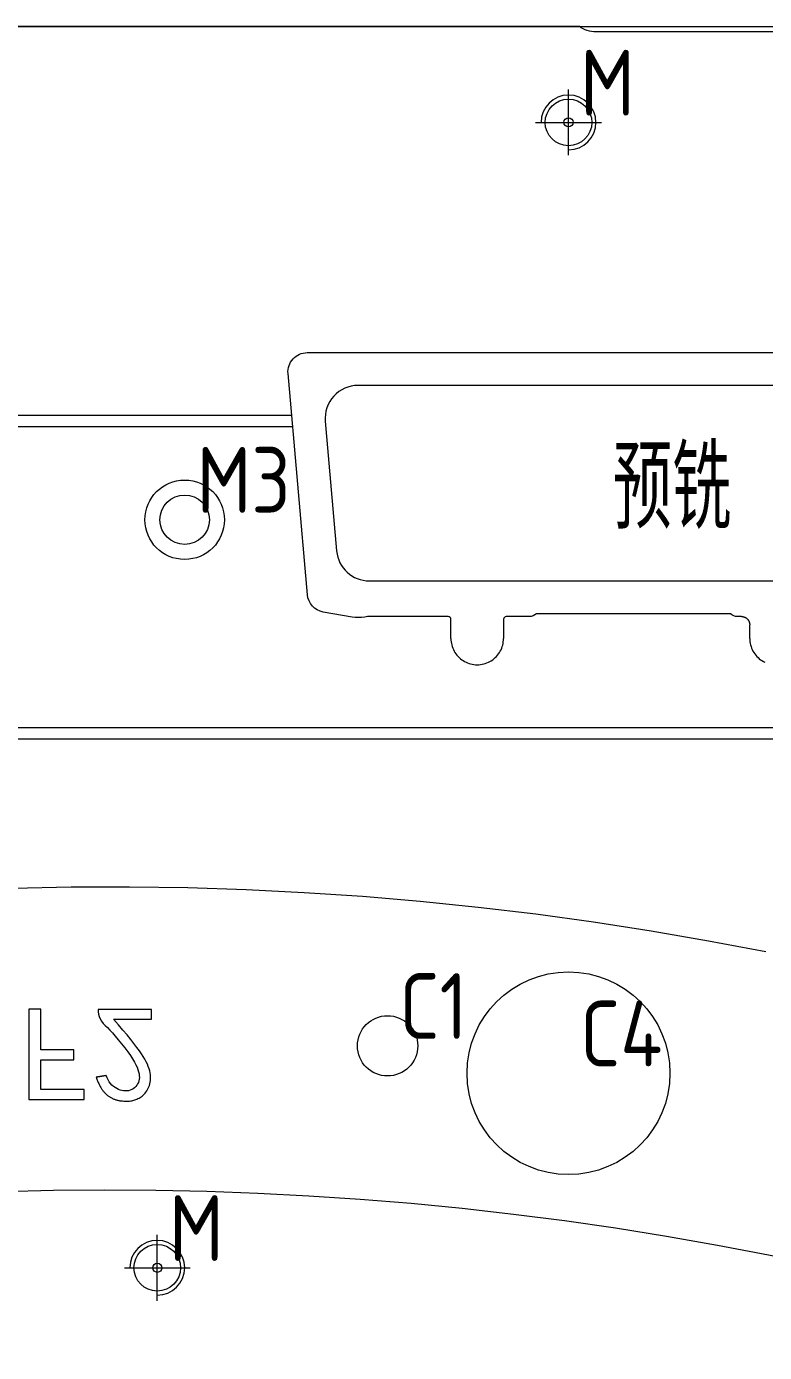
# Model space of a CAD drawing. Header units: millimetres. Extents: x 494 to 18201, y 224 to 11417.
# Drawn here: x 3212.4 to 3346.9, y 2891.5 to 3133.5 of the extents above; entities that cross this region are included whole.
import ezdxf
from ezdxf.lldxf.tags import DXFTag

# ---------------------------------------------------------------- set-up
doc = ezdxf.new("R2010")
doc.units = ezdxf.units.MM
for name, color, linetype in [('DIM', 7, 'Continuous'), ('PS', 7, 'Continuous'), ('PS_W', 1, 'Continuous')]:
    doc.layers.add(name, color=color, linetype=linetype)
doc.layers.add('dim_temp', color=161, linetype='Continuous', lineweight=9)
doc.styles.add('gbenor', font='gbenor.shx', dxfattribs={"bigfont": 'gbcbig.shx'})
doc.styles.get("Standard").update_dxf_attribs({"font": 'arial.ttf'})
tags = doc.linetypes.add('CENTER', pattern='A,22,[0,arial.ttf,S=0,R=0,X=0,Y=0],-8.5,8.5,-8.5', length=47.4).pattern_tags.tags
tags[16:17] = [DXFTag(74, 4), DXFTag(75, 0), DXFTag(340, '0'), DXFTag(46, 0.0), DXFTag(50, 0.0), DXFTag(44, 0.0), DXFTag(45, 0.0)]
tags[14:15] = [DXFTag(74, 4), DXFTag(75, 0), DXFTag(340, '0'), DXFTag(46, 0.0), DXFTag(50, 0.0), DXFTag(44, 0.0), DXFTag(45, 0.0)]
tags[12:13] = [DXFTag(74, 4), DXFTag(75, 0), DXFTag(340, '0'), DXFTag(46, 0.0), DXFTag(50, 0.0), DXFTag(44, 0.0), DXFTag(45, 0.0)]
tags = doc.linetypes.add('DASHED', pattern='A,12.86,[0,arial.ttf,S=0,R=0,X=0,Y=0],-12.86', length=25.72).pattern_tags.tags
tags[12:13] = [DXFTag(74, 4), DXFTag(75, 0), DXFTag(340, '0'), DXFTag(46, 0.0), DXFTag(50, 0.0), DXFTag(44, 0.0), DXFTag(45, 0.0)]
doc.dimstyles.new('通用', dxfattribs={"dimtxt": 5, "dimasz": 0.5, "dimexe": 1.5, "dimexo": 0, "dimgap": 1, "dimtad": 1, "dimtxsty": 'Standard', "dimblk": 'OPEN30', "dimcen": 1.5, "dimclrd": 252, "dimclre": 252, "dimclrt": 4, "dimadec": 1, "dimazin": 3, "dimtfac": 1, "dimtmove": 0, "dimatfit": 3, "dimldrblk": 'OPEN30', "dimarcsym": 0})

# ---------------------------------------------------------------- blocks, each defined once
blk = doc.blocks.new('*D27')
at = {"layer": 'Defpoints', "color": 0, "transparency": 16777216}
for p in [(3621.2, 3133.49), (2941.2, 2718.49), (2944.75, 2660.65)]:
    blk.add_point(p, dxfattribs=at)
at = {"layer": 'dim_temp', "color": 252, "lineweight": -2, "transparency": 16777216}
for p, q in [((2941.2, 2718.49), (2941.2, 2662.65)), ((2941.2, 2662.65), (2944.75, 2661.65)), ((2944.75, 2661.65), (2944.75, 2646.22))]:
    blk.add_line(p, q, dxfattribs=at)
at = {"layer": 'dim_temp', "color": 4, "lineweight": 18, "transparency": 16777216, "insert": (2941.2, 2652.94), "char_height": 5, "attachment_point": 5, "rotation": 90}
blk.add_mtext('-680', dxfattribs=at)
blk = doc.blocks.new('_Open30')
at = {"color": 0, "linetype": 'ByBlock', "lineweight": -2}
for p, q in [((-1, 0.27), (0, 0)), ((0, 0), (-1, -0.27)), ((0, 0), (-1, 0))]:
    blk.add_line(p, q, dxfattribs=at)
blk = doc.blocks.new('*D28')
at = {"layer": 'Defpoints', "color": 0, "transparency": 16777216}
for p in [(3621.2, 3133.49), (2923.28, 2718.49), (2941.2, 2718.49)]:
    blk.add_point(p, dxfattribs=at)
at = {"layer": 'dim_temp', "color": 252, "lineweight": -2, "transparency": 16777216}
blk.add_line((2941.2, 2718.49), (2908.8, 2718.49), dxfattribs=at)
at = {"layer": 'dim_temp', "color": 4, "lineweight": 18, "transparency": 16777216, "insert": (2915.54, 2722.05), "char_height": 5, "attachment_point": 5}
blk.add_mtext('-415', dxfattribs=at)

msp = doc.modelspace()

# ---------------------------------------------------------------- linework, layer by layer
at = {"layer": 'DIM', "color": 252, "linetype": 'DASHED', "lineweight": 18}
msp.add_lwpolyline([(3621.19514, 3133.49463), (3621.19514, 2718.49463), (2941.19513, 2718.49463), (2941.19513, 3133.49463)], close=True, dxfattribs=at)
at = {"layer": 'PS', "color": 11, "linetype": 'Continuous', "lineweight": 13}
msp.add_line((3313.19513, 3133.49463), (3134.19513, 3133.49463), dxfattribs=at)
at = {"layer": 'PS', "color": 11, "linetype": 'Continuous', "lineweight": 18}
for p, q in [((3461.77128, 3067.99463), (3272.81215, 3067.99463)), ((3266.83498, 3061.4717), (3268.90519, 3037.80904)), ((3274.88236, 3032.33198), (3459.70107, 3032.33198))]:
    msp.add_line(p, q, dxfattribs=at)
at = {"layer": 'PS', "color": 2, "linetype": 'DASHED', "lineweight": 13, "ltscale": 0.87594}
for p, q in [((3260.72256, 3062.49463), (3149.64487, 3062.49463)), ((2956.69513, 3003.49463), (3476.19514, 3003.49463))]:
    msp.add_line(p, q, dxfattribs=at)
at = {"layer": 'PS', "color": 155, "linetype": 'DASHED', "lineweight": 13, "ltscale": 0.87594}
for p, q in [((3149.46989, 3060.49463), (3260.89754, 3060.49463)), ((3478.19514, 3005.49463), (2956.69513, 3005.49463))]:
    msp.add_line(p, q, dxfattribs=at)
at = {"layer": 'PS', "color": 46, "linetype": 'DASHED', "lineweight": 13, "ltscale": 0.87594}
for points in [[(3209.83605, 2976.27278), (3220.50779, 2976.49075), (3231.16171, 2976.52089), (3241.79789, 2976.36403), (3252.41645, 2976.02143), (3263.0175, 2975.4942), (3273.60111, 2974.78323), (3284.16735, 2973.88914), (3294.71626, 2972.81237), (3305.24787, 2971.55312), (3315.76215, 2970.11139), (3326.25911, 2968.48693), (3336.73868, 2966.67929), (3347.20082, 2964.68778)], [(3207.96227, 2920.91803), (3217.27839, 2921.14479), (3226.59479, 2921.22998), (3235.91147, 2921.17372), (3245.22845, 2920.97589), (3254.54571, 2920.63633), (3263.86325, 2920.15487), (3273.18109, 2919.5311), (3282.49922, 2918.76456), (3291.81764, 2917.85474), (3301.13634, 2916.80096), (3310.45535, 2915.60248), (3319.77464, 2914.2584), (3329.09424, 2912.76776), (3338.39513, 2911.13293), (3347.6566, 2909.35776), (3356.87879, 2907.44278), (3366.06182, 2905.38844), (3375.2058, 2903.1951), (3384.3108, 2900.86301), (3393.37684, 2898.39227), (3402.40394, 2895.78297), (3411.39211, 2893.03508), (3420.34129, 2890.1484)]]:
    msp.add_lwpolyline(points, dxfattribs=at)
at = {"layer": 'PS', "color": 7, "linetype": 'DASHED', "lineweight": 13, "ltscale": 0.87594}
for points in [[(3214.97737, 2954.2039), (3214.93303, 2954.2039), (3214.8887, 2954.2039), (3214.84436, 2954.2039), (3214.80003, 2954.2039), (3214.75569, 2954.2039), (3214.71136, 2954.2039), (3214.66702, 2954.2039), (3214.62269, 2954.2039), (3214.57835, 2954.2039), (3214.53402, 2954.2039), (3214.48968, 2954.2039), (3214.44535, 2954.2039), (3214.40101, 2954.2039), (3214.35668, 2954.2039), (3214.31234, 2954.2039), (3214.26801, 2954.2039), (3214.22367, 2954.2039), (3214.17934, 2954.2039), (3214.135, 2954.2039), (3214.09067, 2954.2039), (3214.04633, 2954.2039), (3214.002, 2954.2039), (3213.95766, 2954.2039), (3213.91332, 2954.2039), (3213.86899, 2954.2039), (3213.82465, 2954.2039), (3213.78032, 2954.2039), (3213.73598, 2954.2039), (3213.69165, 2954.2039), (3213.64731, 2954.2039), (3213.60298, 2954.2039), (3213.55864, 2954.2039), (3213.51431, 2954.2039), (3213.46997, 2954.2039), (3213.42564, 2954.2039), (3213.3813, 2954.2039), (3213.33697, 2954.2039), (3213.29263, 2954.2039), (3213.2483, 2954.2039), (3213.20396, 2954.2039), (3213.15963, 2954.2039), (3213.11529, 2954.2039), (3213.07096, 2954.2039), (3213.02662, 2954.2039), (3212.98229, 2954.2039), (3212.93795, 2954.2039), (3212.89362, 2954.2039), (3212.84928, 2954.2039), (3212.80495, 2954.2039), (3212.76061, 2954.2039)], [(3212.76061, 2954.2039), (3212.76061, 2953.87428), (3212.76061, 2953.54465), (3212.76061, 2953.21503), (3212.76061, 2952.88541), (3212.76061, 2952.55579), (3212.76061, 2952.22617), (3212.76061, 2951.89655), (3212.76061, 2951.56692), (3212.76061, 2951.2373), (3212.76061, 2950.90768), (3212.76061, 2950.57806), (3212.76061, 2950.24844), (3212.76061, 2949.91882), (3212.76061, 2949.58919), (3212.76061, 2949.25957), (3212.76061, 2948.92995), (3212.76061, 2948.60033), (3212.76061, 2948.27071), (3212.76061, 2947.94109), (3212.76061, 2947.61146), (3212.76061, 2947.28184), (3212.76061, 2946.95222), (3212.76061, 2946.6226), (3212.76061, 2946.29298), (3212.76061, 2945.96335), (3212.76061, 2945.63373), (3212.76061, 2945.30411), (3212.76061, 2944.97449), (3212.76061, 2944.64487), (3212.76061, 2944.31525), (3212.76061, 2943.98562), (3212.76061, 2943.656), (3212.76061, 2943.32638), (3212.76061, 2942.99676), (3212.76061, 2942.66714), (3212.76061, 2942.33752), (3212.76061, 2942.00789), (3212.76061, 2941.67827), (3212.76061, 2941.34865), (3212.76061, 2941.01903), (3212.76061, 2940.68941), (3212.76061, 2940.35979), (3212.76061, 2940.03016), (3212.76061, 2939.70054), (3212.76061, 2939.37092), (3212.76061, 2939.0413), (3212.76061, 2938.71168), (3212.76061, 2938.38205), (3212.76061, 2938.05243), (3212.76061, 2937.72281)], [(3214.97737, 2946.78259), (3214.97737, 2946.93102), (3214.97737, 2947.07944), (3214.97737, 2947.22787), (3214.97737, 2947.37629), (3214.97737, 2947.52472), (3214.97737, 2947.67315), (3214.97737, 2947.82157), (3214.97737, 2947.97), (3214.97737, 2948.11843), (3214.97737, 2948.26685), (3214.97737, 2948.41528), (3214.97737, 2948.5637), (3214.97737, 2948.71213), (3214.97737, 2948.86056), (3214.97737, 2949.00898), (3214.97737, 2949.15741), (3214.97737, 2949.30583), (3214.97737, 2949.45426), (3214.97737, 2949.60269), (3214.97737, 2949.75111), (3214.97737, 2949.89954), (3214.97737, 2950.04797), (3214.97737, 2950.19639), (3214.97737, 2950.34482), (3214.97737, 2950.49324), (3214.97737, 2950.64167), (3214.97737, 2950.7901), (3214.97737, 2950.93852), (3214.97737, 2951.08695), (3214.97737, 2951.23538), (3214.97737, 2951.3838), (3214.97737, 2951.53223), (3214.97737, 2951.68065), (3214.97737, 2951.82908), (3214.97737, 2951.97751), (3214.97737, 2952.12593), (3214.97737, 2952.27436), (3214.97737, 2952.42278), (3214.97737, 2952.57121), (3214.97737, 2952.71964), (3214.97737, 2952.86806), (3214.97737, 2953.01649), (3214.97737, 2953.16492), (3214.97737, 2953.31334), (3214.97737, 2953.46177), (3214.97737, 2953.61019), (3214.97737, 2953.75862), (3214.97737, 2953.90705), (3214.97737, 2954.05547), (3214.97737, 2954.2039)], [(3225.43407, 2954.10752), (3225.43407, 2954.09981), (3225.43407, 2954.0921), (3225.43407, 2954.08439), (3225.43407, 2954.07668), (3225.43407, 2954.06897), (3225.43407, 2954.06125), (3225.43407, 2954.05354), (3225.43407, 2954.04583), (3225.43407, 2954.03812), (3225.43407, 2954.03041), (3225.43407, 2954.0227), (3225.43407, 2954.01499), (3225.43407, 2954.00728), (3225.43407, 2953.99957), (3225.43407, 2953.99186), (3225.43407, 2953.98415), (3225.43407, 2953.97644), (3225.43407, 2953.96873), (3225.43407, 2953.96102), (3225.43407, 2953.95331), (3225.43407, 2953.9456), (3225.43407, 2953.93789), (3225.43407, 2953.93018), (3225.43407, 2953.92247), (3225.43407, 2953.91476), (3225.43407, 2953.90705), (3225.43407, 2953.89934), (3225.43407, 2953.89163), (3225.43407, 2953.88391), (3225.43407, 2953.8762), (3225.43407, 2953.86849), (3225.43407, 2953.86078), (3225.43407, 2953.85307), (3225.43407, 2953.84536), (3225.43407, 2953.83765), (3225.43407, 2953.82994), (3225.43407, 2953.82223), (3225.43407, 2953.81452), (3225.43407, 2953.80681), (3225.43407, 2953.7991), (3225.43407, 2953.79139), (3225.43407, 2953.78368), (3225.43407, 2953.77597), (3225.43407, 2953.76826), (3225.43407, 2953.76055), (3225.43407, 2953.75284), (3225.43407, 2953.74513), (3225.43407, 2953.73742), (3225.43407, 2953.72971), (3225.43407, 2953.722)], [(3235.16851, 2954.10752), (3234.97382, 2954.10752), (3234.77913, 2954.10752), (3234.58445, 2954.10752), (3234.38976, 2954.10752), (3234.19507, 2954.10752), (3234.00038, 2954.10752), (3233.80569, 2954.10752), (3233.611, 2954.10752), (3233.41631, 2954.10752), (3233.22162, 2954.10752), (3233.02693, 2954.10752), (3232.83225, 2954.10752), (3232.63756, 2954.10752), (3232.44287, 2954.10752), (3232.24818, 2954.10752), (3232.05349, 2954.10752), (3231.8588, 2954.10752), (3231.66411, 2954.10752), (3231.46942, 2954.10752), (3231.27474, 2954.10752), (3231.08005, 2954.10752), (3230.88536, 2954.10752), (3230.69067, 2954.10752), (3230.49598, 2954.10752), (3230.30129, 2954.10752), (3230.1066, 2954.10752), (3229.91191, 2954.10752), (3229.71722, 2954.10752), (3229.52254, 2954.10752), (3229.32785, 2954.10752), (3229.13316, 2954.10752), (3228.93847, 2954.10752), (3228.74378, 2954.10752), (3228.54909, 2954.10752), (3228.3544, 2954.10752), (3228.15971, 2954.10752), (3227.96502, 2954.10752), (3227.77034, 2954.10752), (3227.57565, 2954.10752), (3227.38096, 2954.10752), (3227.18627, 2954.10752), (3226.99158, 2954.10752), (3226.79689, 2954.10752), (3226.6022, 2954.10752), (3226.40751, 2954.10752), (3226.21282, 2954.10752), (3226.01814, 2954.10752), (3225.82345, 2954.10752), (3225.62876, 2954.10752), (3225.43407, 2954.10752)], [(3225.43407, 2953.722), (3225.49452, 2953.26677), (3225.61419, 2952.82635), (3225.79307, 2952.40073), (3226.03117, 2951.98992), (3226.32848, 2951.59391), (3226.68501, 2951.21271), (3227.09382, 2950.82341), (3227.53794, 2950.37003), (3228.0166, 2949.85004), (3228.52981, 2949.26343), (3229.07756, 2948.6102), (3229.65985, 2947.89036), (3230.26374, 2947.11931), (3230.81149, 2946.3896), (3231.29015, 2945.71663), (3231.69973, 2945.10041), (3232.04022, 2944.54094), (3232.31163, 2944.03822), (3232.51496, 2943.59109), (3232.67225, 2943.17411), (3232.79254, 2942.77686), (3232.87581, 2942.39936), (3232.92207, 2942.04159), (3232.93133, 2941.70357), (3232.90357, 2941.38528), (3232.84127, 2941.0855), (3232.74689, 2940.80298), (3232.62044, 2940.53774), (3232.46191, 2940.28978), (3232.27131, 2940.05908), (3232.04863, 2939.84565), (3231.79943, 2939.65505), (3231.53728, 2939.50084), (3231.26278, 2939.38364), (3230.97595, 2939.30345), (3230.67679, 2939.26027), (3230.36529, 2939.25411), (3230.04361, 2939.28402), (3229.7247, 2939.34447), (3229.41073, 2939.43453), (3229.1017, 2939.5542), (3228.7976, 2939.70347), (3228.49843, 2939.88236), (3228.20474, 2940.091), (3227.9284, 2940.3328), (3227.67426, 2940.60914), (3227.44233, 2940.92003), (3227.23261, 2941.26546), (3227.04509, 2941.64543), (3226.87978, 2942.05994)], [(3229.86758, 2937.43367), (3230.09612, 2937.41401), (3230.3191, 2937.40129), (3230.53654, 2937.3955), (3230.74842, 2937.39666), (3230.95475, 2937.40476), (3231.15553, 2937.41979), (3231.35076, 2937.44177), (3231.54044, 2937.47068), (3231.72611, 2937.50746), (3231.91278, 2937.55511), (3232.10083, 2937.61386), (3232.29028, 2937.68372), (3232.48111, 2937.76468), (3232.67334, 2937.85674), (3232.86695, 2937.95991), (3233.06194, 2938.07418), (3233.25779, 2938.19978), (3233.44747, 2938.33973), (3233.62882, 2938.49494), (3233.80184, 2938.66542), (3233.96653, 2938.85116), (3234.1229, 2939.05217), (3234.27094, 2939.26845), (3234.41066, 2939.5), (3234.54204, 2939.74681), (3234.65955, 2940.0075), (3234.75762, 2940.28068), (3234.83627, 2940.56636), (3234.89549, 2940.86452), (3234.93527, 2941.17517), (3234.95563, 2941.49832), (3234.95655, 2941.83396), (3234.93805, 2942.18208), (3234.89672, 2942.54363), (3234.82154, 2942.92159), (3234.71167, 2943.31621), (3234.56709, 2943.72749), (3234.38782, 2944.15542), (3234.17386, 2944.6), (3233.9252, 2945.06124), (3233.64184, 2945.53914), (3233.3217, 2946.03654), (3232.93772, 2946.59053), (3232.48157, 2947.21253), (3231.95325, 2947.90254), (3231.35276, 2948.66055), (3230.6801, 2949.48657), (3229.93527, 2950.3806), (3229.11827, 2951.34263), (3228.22911, 2952.37267)], [(3228.22911, 2952.37267), (3228.3679, 2952.37267), (3228.50668, 2952.37267), (3228.64547, 2952.37267), (3228.78426, 2952.37267), (3228.92305, 2952.37267), (3229.06184, 2952.37267), (3229.20062, 2952.37267), (3229.33941, 2952.37267), (3229.4782, 2952.37267), (3229.61699, 2952.37267), (3229.75578, 2952.37267), (3229.89456, 2952.37267), (3230.03335, 2952.37267), (3230.17214, 2952.37267), (3230.31093, 2952.37267), (3230.44972, 2952.37267), (3230.58851, 2952.37267), (3230.72729, 2952.37267), (3230.86608, 2952.37267), (3231.00487, 2952.37267), (3231.14366, 2952.37267), (3231.28245, 2952.37267), (3231.42123, 2952.37267), (3231.56002, 2952.37267), (3231.69881, 2952.37267), (3231.8376, 2952.37267), (3231.97639, 2952.37267), (3232.11517, 2952.37267), (3232.25396, 2952.37267), (3232.39275, 2952.37267), (3232.53154, 2952.37267), (3232.67033, 2952.37267), (3232.80911, 2952.37267), (3232.9479, 2952.37267), (3233.08669, 2952.37267), (3233.22548, 2952.37267), (3233.36427, 2952.37267), (3233.50306, 2952.37267), (3233.64184, 2952.37267), (3233.78063, 2952.37267), (3233.91942, 2952.37267), (3234.05821, 2952.37267), (3234.197, 2952.37267), (3234.33578, 2952.37267), (3234.47457, 2952.37267), (3234.61336, 2952.37267), (3234.75215, 2952.37267), (3234.89094, 2952.37267), (3235.02972, 2952.37267), (3235.16851, 2952.37267)], [(3235.16851, 2952.37267), (3235.16851, 2952.40736), (3235.16851, 2952.44206), (3235.16851, 2952.47676), (3235.16851, 2952.51145), (3235.16851, 2952.54615), (3235.16851, 2952.58085), (3235.16851, 2952.61555), (3235.16851, 2952.65024), (3235.16851, 2952.68494), (3235.16851, 2952.71964), (3235.16851, 2952.75433), (3235.16851, 2952.78903), (3235.16851, 2952.82373), (3235.16851, 2952.85842), (3235.16851, 2952.89312), (3235.16851, 2952.92782), (3235.16851, 2952.96252), (3235.16851, 2952.99721), (3235.16851, 2953.03191), (3235.16851, 2953.06661), (3235.16851, 2953.1013), (3235.16851, 2953.136), (3235.16851, 2953.1707), (3235.16851, 2953.20539), (3235.16851, 2953.24009), (3235.16851, 2953.27479), (3235.16851, 2953.30949), (3235.16851, 2953.34418), (3235.16851, 2953.37888), (3235.16851, 2953.41358), (3235.16851, 2953.44827), (3235.16851, 2953.48297), (3235.16851, 2953.51767), (3235.16851, 2953.55237), (3235.16851, 2953.58706), (3235.16851, 2953.62176), (3235.16851, 2953.65646), (3235.16851, 2953.69115), (3235.16851, 2953.72585), (3235.16851, 2953.76055), (3235.16851, 2953.79524), (3235.16851, 2953.82994), (3235.16851, 2953.86464), (3235.16851, 2953.89934), (3235.16851, 2953.93403), (3235.16851, 2953.96873), (3235.16851, 2954.00343), (3235.16851, 2954.03812), (3235.16851, 2954.07282), (3235.16851, 2954.10752)], [(3220.95297, 2946.78259), (3220.83345, 2946.78259), (3220.71394, 2946.78259), (3220.59443, 2946.78259), (3220.47492, 2946.78259), (3220.35541, 2946.78259), (3220.23589, 2946.78259), (3220.11638, 2946.78259), (3219.99687, 2946.78259), (3219.87736, 2946.78259), (3219.75785, 2946.78259), (3219.63833, 2946.78259), (3219.51882, 2946.78259), (3219.39931, 2946.78259), (3219.2798, 2946.78259), (3219.16029, 2946.78259), (3219.04077, 2946.78259), (3218.92126, 2946.78259), (3218.80175, 2946.78259), (3218.68224, 2946.78259), (3218.56273, 2946.78259), (3218.44321, 2946.78259), (3218.3237, 2946.78259), (3218.20419, 2946.78259), (3218.08468, 2946.78259), (3217.96517, 2946.78259), (3217.84565, 2946.78259), (3217.72614, 2946.78259), (3217.60663, 2946.78259), (3217.48712, 2946.78259), (3217.36761, 2946.78259), (3217.24809, 2946.78259), (3217.12858, 2946.78259), (3217.00907, 2946.78259), (3216.88956, 2946.78259), (3216.77005, 2946.78259), (3216.65053, 2946.78259), (3216.53102, 2946.78259), (3216.41151, 2946.78259), (3216.292, 2946.78259), (3216.17249, 2946.78259), (3216.05297, 2946.78259), (3215.93346, 2946.78259), (3215.81395, 2946.78259), (3215.69444, 2946.78259), (3215.57493, 2946.78259), (3215.45541, 2946.78259), (3215.3359, 2946.78259), (3215.21639, 2946.78259), (3215.09688, 2946.78259), (3214.97737, 2946.78259)], [(3214.97737, 2939.55404), (3214.97737, 2939.66199), (3214.97737, 2939.76994), (3214.97737, 2939.87788), (3214.97737, 2939.98583), (3214.97737, 2940.09377), (3214.97737, 2940.20172), (3214.97737, 2940.30967), (3214.97737, 2940.41761), (3214.97737, 2940.52556), (3214.97737, 2940.63351), (3214.97737, 2940.74145), (3214.97737, 2940.8494), (3214.97737, 2940.95735), (3214.97737, 2941.06529), (3214.97737, 2941.17324), (3214.97737, 2941.28118), (3214.97737, 2941.38913), (3214.97737, 2941.49708), (3214.97737, 2941.60502), (3214.97737, 2941.71297), (3214.97737, 2941.82092), (3214.97737, 2941.92886), (3214.97737, 2942.03681), (3214.97737, 2942.14475), (3214.97737, 2942.2527), (3214.97737, 2942.36065), (3214.97737, 2942.46859), (3214.97737, 2942.57654), (3214.97737, 2942.68449), (3214.97737, 2942.79243), (3214.97737, 2942.90038), (3214.97737, 2943.00832), (3214.97737, 2943.11627), (3214.97737, 2943.22422), (3214.97737, 2943.33216), (3214.97737, 2943.44011), (3214.97737, 2943.54806), (3214.97737, 2943.656), (3214.97737, 2943.76395), (3214.97737, 2943.8719), (3214.97737, 2943.97984), (3214.97737, 2944.08779), (3214.97737, 2944.19573), (3214.97737, 2944.30368), (3214.97737, 2944.41163), (3214.97737, 2944.51957), (3214.97737, 2944.62752), (3214.97737, 2944.73547), (3214.97737, 2944.84341), (3214.97737, 2944.95136)], [(3214.97737, 2944.95136), (3215.09688, 2944.95136), (3215.21639, 2944.95136), (3215.3359, 2944.95136), (3215.45541, 2944.95136), (3215.57493, 2944.95136), (3215.69444, 2944.95136), (3215.81395, 2944.95136), (3215.93346, 2944.95136), (3216.05297, 2944.95136), (3216.17249, 2944.95136), (3216.292, 2944.95136), (3216.41151, 2944.95136), (3216.53102, 2944.95136), (3216.65053, 2944.95136), (3216.77005, 2944.95136), (3216.88956, 2944.95136), (3217.00907, 2944.95136), (3217.12858, 2944.95136), (3217.24809, 2944.95136), (3217.36761, 2944.95136), (3217.48712, 2944.95136), (3217.60663, 2944.95136), (3217.72614, 2944.95136), (3217.84565, 2944.95136), (3217.96517, 2944.95136), (3218.08468, 2944.95136), (3218.20419, 2944.95136), (3218.3237, 2944.95136), (3218.44321, 2944.95136), (3218.56273, 2944.95136), (3218.68224, 2944.95136), (3218.80175, 2944.95136), (3218.92126, 2944.95136), (3219.04077, 2944.95136), (3219.16029, 2944.95136), (3219.2798, 2944.95136), (3219.39931, 2944.95136), (3219.51882, 2944.95136), (3219.63833, 2944.95136), (3219.75785, 2944.95136), (3219.87736, 2944.95136), (3219.99687, 2944.95136), (3220.11638, 2944.95136), (3220.23589, 2944.95136), (3220.35541, 2944.95136), (3220.47492, 2944.95136), (3220.59443, 2944.95136), (3220.71394, 2944.95136), (3220.83345, 2944.95136), (3220.95297, 2944.95136)], [(3220.95297, 2944.95136), (3220.95297, 2944.98798), (3220.95297, 2945.02461), (3220.95297, 2945.06123), (3220.95297, 2945.09786), (3220.95297, 2945.13448), (3220.95297, 2945.17111), (3220.95297, 2945.20773), (3220.95297, 2945.24436), (3220.95297, 2945.28098), (3220.95297, 2945.3176), (3220.95297, 2945.35423), (3220.95297, 2945.39085), (3220.95297, 2945.42748), (3220.95297, 2945.4641), (3220.95297, 2945.50073), (3220.95297, 2945.53735), (3220.95297, 2945.57398), (3220.95297, 2945.6106), (3220.95297, 2945.64723), (3220.95297, 2945.68385), (3220.95297, 2945.72048), (3220.95297, 2945.7571), (3220.95297, 2945.79372), (3220.95297, 2945.83035), (3220.95297, 2945.86697), (3220.95297, 2945.9036), (3220.95297, 2945.94022), (3220.95297, 2945.97685), (3220.95297, 2946.01347), (3220.95297, 2946.0501), (3220.95297, 2946.08672), (3220.95297, 2946.12335), (3220.95297, 2946.15997), (3220.95297, 2946.1966), (3220.95297, 2946.23322), (3220.95297, 2946.26985), (3220.95297, 2946.30647), (3220.95297, 2946.34309), (3220.95297, 2946.37972), (3220.95297, 2946.41634), (3220.95297, 2946.45297), (3220.95297, 2946.48959), (3220.95297, 2946.52622), (3220.95297, 2946.56284), (3220.95297, 2946.59947), (3220.95297, 2946.63609), (3220.95297, 2946.67272), (3220.95297, 2946.70934), (3220.95297, 2946.74597), (3220.95297, 2946.78259)], [(3226.87978, 2942.05994), (3226.84315, 2942.05416), (3226.80653, 2942.04837), (3226.7699, 2942.04259), (3226.73328, 2942.03681), (3226.69666, 2942.03103), (3226.66003, 2942.02524), (3226.62341, 2942.01946), (3226.58678, 2942.01368), (3226.55016, 2942.00789), (3226.51353, 2942.00211), (3226.47691, 2941.99633), (3226.44028, 2941.99055), (3226.40366, 2941.98476), (3226.36703, 2941.97898), (3226.33041, 2941.9732), (3226.29378, 2941.96741), (3226.25716, 2941.96163), (3226.22054, 2941.95585), (3226.18391, 2941.95007), (3226.14729, 2941.94428), (3226.11066, 2941.9385), (3226.07404, 2941.93272), (3226.03741, 2941.92693), (3226.00079, 2941.92115), (3225.96416, 2941.91537), (3225.92754, 2941.90959), (3225.89091, 2941.9038), (3225.85429, 2941.89802), (3225.81766, 2941.89224), (3225.78104, 2941.88645), (3225.74442, 2941.88067), (3225.70779, 2941.87489), (3225.67117, 2941.86911), (3225.63454, 2941.86332), (3225.59792, 2941.85754), (3225.56129, 2941.85176), (3225.52467, 2941.84597), (3225.48804, 2941.84019), (3225.45142, 2941.83441), (3225.41479, 2941.82863), (3225.37817, 2941.82284), (3225.34154, 2941.81706), (3225.30492, 2941.81128), (3225.26829, 2941.80549), (3225.23167, 2941.79971), (3225.19505, 2941.79393), (3225.15842, 2941.78815), (3225.1218, 2941.78236), (3225.08517, 2941.77658), (3225.04855, 2941.7708)], [(3225.04855, 2941.7708), (3225.11092, 2941.59539), (3225.17469, 2941.42383), (3225.23984, 2941.25613), (3225.30638, 2941.09228), (3225.37431, 2940.93229), (3225.44363, 2940.77615), (3225.51433, 2940.62387), (3225.58643, 2940.47544), (3225.65991, 2940.33087), (3225.73478, 2940.19016), (3225.81103, 2940.0533), (3225.88868, 2939.92029), (3225.96771, 2939.79114), (3226.04813, 2939.66585), (3226.12994, 2939.54441), (3226.21313, 2939.42682), (3226.29772, 2939.31309), (3226.38369, 2939.20322), (3226.47105, 2939.0972), (3226.55979, 2938.99504), (3226.64993, 2938.89673), (3226.74145, 2938.80227), (3226.83436, 2938.71168), (3226.92866, 2938.62493), (3227.02435, 2938.54205), (3227.12142, 2938.46255), (3227.21989, 2938.38599), (3227.31974, 2938.31235), (3227.42098, 2938.24165), (3227.5236, 2938.17387), (3227.62762, 2938.10903), (3227.73302, 2938.04711), (3227.83981, 2937.98813), (3227.94798, 2937.93207), (3228.05755, 2937.87895), (3228.1685, 2937.82875), (3228.28084, 2937.78149), (3228.39457, 2937.73715), (3228.50969, 2937.69575), (3228.6262, 2937.65727), (3228.74409, 2937.62173), (3228.86337, 2937.58911), (3228.98404, 2937.55943), (3229.10609, 2937.53267), (3229.22954, 2937.50885), (3229.35437, 2937.48795), (3229.48059, 2937.46999), (3229.6082, 2937.45495), (3229.73719, 2937.44285), (3229.86758, 2937.43367)], [(3212.76061, 2937.72281), (3212.96301, 2937.72281), (3213.16541, 2937.72281), (3213.36781, 2937.72281), (3213.57021, 2937.72281), (3213.77261, 2937.72281), (3213.97501, 2937.72281), (3214.17741, 2937.72281), (3214.37981, 2937.72281), (3214.58221, 2937.72281), (3214.78461, 2937.72281), (3214.98701, 2937.72281), (3215.1894, 2937.72281), (3215.3918, 2937.72281), (3215.5942, 2937.72281), (3215.7966, 2937.72281), (3215.999, 2937.72281), (3216.2014, 2937.72281), (3216.4038, 2937.72281), (3216.6062, 2937.72281), (3216.8086, 2937.72281), (3217.011, 2937.72281), (3217.2134, 2937.72281), (3217.4158, 2937.72281), (3217.6182, 2937.72281), (3217.8206, 2937.72281), (3218.02299, 2937.72281), (3218.22539, 2937.72281), (3218.42779, 2937.72281), (3218.63019, 2937.72281), (3218.83259, 2937.72281), (3219.03499, 2937.72281), (3219.23739, 2937.72281), (3219.43979, 2937.72281), (3219.64219, 2937.72281), (3219.84459, 2937.72281), (3220.04699, 2937.72281), (3220.24939, 2937.72281), (3220.45179, 2937.72281), (3220.65419, 2937.72281), (3220.85659, 2937.72281), (3221.05898, 2937.72281), (3221.26138, 2937.72281), (3221.46378, 2937.72281), (3221.66618, 2937.72281), (3221.86858, 2937.72281), (3222.07098, 2937.72281), (3222.27338, 2937.72281), (3222.47578, 2937.72281), (3222.67818, 2937.72281), (3222.88058, 2937.72281)], [(3222.88058, 2939.55404), (3222.72251, 2939.55404), (3222.56445, 2939.55404), (3222.40639, 2939.55404), (3222.24832, 2939.55404), (3222.09026, 2939.55404), (3221.93219, 2939.55404), (3221.77413, 2939.55404), (3221.61606, 2939.55404), (3221.458, 2939.55404), (3221.29994, 2939.55404), (3221.14187, 2939.55404), (3220.98381, 2939.55404), (3220.82574, 2939.55404), (3220.66768, 2939.55404), (3220.50961, 2939.55404), (3220.35155, 2939.55404), (3220.19349, 2939.55404), (3220.03542, 2939.55404), (3219.87736, 2939.55404), (3219.71929, 2939.55404), (3219.56123, 2939.55404), (3219.40317, 2939.55404), (3219.2451, 2939.55404), (3219.08704, 2939.55404), (3218.92897, 2939.55404), (3218.77091, 2939.55404), (3218.61284, 2939.55404), (3218.45478, 2939.55404), (3218.29672, 2939.55404), (3218.13865, 2939.55404), (3217.98059, 2939.55404), (3217.82252, 2939.55404), (3217.66446, 2939.55404), (3217.50639, 2939.55404), (3217.34833, 2939.55404), (3217.19027, 2939.55404), (3217.0322, 2939.55404), (3216.87414, 2939.55404), (3216.71607, 2939.55404), (3216.55801, 2939.55404), (3216.39994, 2939.55404), (3216.24188, 2939.55404), (3216.08382, 2939.55404), (3215.92575, 2939.55404), (3215.76769, 2939.55404), (3215.60962, 2939.55404), (3215.45156, 2939.55404), (3215.2935, 2939.55404), (3215.13543, 2939.55404), (3214.97737, 2939.55404)], [(3222.88058, 2937.72281), (3222.88058, 2937.75944), (3222.88058, 2937.79606), (3222.88058, 2937.83269), (3222.88058, 2937.86931), (3222.88058, 2937.90593), (3222.88058, 2937.94256), (3222.88058, 2937.97918), (3222.88058, 2938.01581), (3222.88058, 2938.05243), (3222.88058, 2938.08906), (3222.88058, 2938.12568), (3222.88058, 2938.16231), (3222.88058, 2938.19893), (3222.88058, 2938.23556), (3222.88058, 2938.27218), (3222.88058, 2938.30881), (3222.88058, 2938.34543), (3222.88058, 2938.38205), (3222.88058, 2938.41868), (3222.88058, 2938.4553), (3222.88058, 2938.49193), (3222.88058, 2938.52855), (3222.88058, 2938.56518), (3222.88058, 2938.6018), (3222.88058, 2938.63843), (3222.88058, 2938.67505), (3222.88058, 2938.71168), (3222.88058, 2938.7483), (3222.88058, 2938.78493), (3222.88058, 2938.82155), (3222.88058, 2938.85818), (3222.88058, 2938.8948), (3222.88058, 2938.93142), (3222.88058, 2938.96805), (3222.88058, 2939.00467), (3222.88058, 2939.0413), (3222.88058, 2939.07792), (3222.88058, 2939.11455), (3222.88058, 2939.15117), (3222.88058, 2939.1878), (3222.88058, 2939.22442), (3222.88058, 2939.26105), (3222.88058, 2939.29767), (3222.88058, 2939.3343), (3222.88058, 2939.37092), (3222.88058, 2939.40754), (3222.88058, 2939.44417), (3222.88058, 2939.48079), (3222.88058, 2939.51742), (3222.88058, 2939.55404)]]:
    msp.add_lwpolyline(points, dxfattribs=at)
at = {"layer": 'PS', "color": 42, "linetype": 'Continuous', "lineweight": 13}
for centre, radius in [((3311.19513, 3115.99463), 4.253), ((3241.19514, 3043.49463), 7.25), ((3241.19514, 3043.49463), 4.5035), ((3311.19513, 2942.49463), 18.5), ((3278.19514, 2947.49463), 5.5), ((3236.19513, 2906.99463), 4.253)]:
    msp.add_circle(centre, radius, dxfattribs=at)
at = {"layer": 'PS', "color": 5, "linetype": 'Continuous', "lineweight": 13}
for centre in [(3311.19513, 3115.99463), (3236.19513, 2906.99463)]:
    msp.add_circle(centre, 0.833, dxfattribs=at)
at = {"layer": 'PS', "color": 42, "linetype": 'Continuous', "lineweight": 18}
for centre in [(3311.19513, 3115.99463), (3236.19513, 2906.99463)]:
    msp.add_arc(centre, 5, 270, 180, dxfattribs=at)
at = {"layer": 'PS', "color": 11, "linetype": 'Continuous', "lineweight": 18}
for centre, start, end in [((3272.81215, 3061.99463), 90, 184.999999), ((3274.88236, 3038.33198), 184.999999, 270)]:
    msp.add_arc(centre, 6, start, end, dxfattribs=at)
at = {"layer": 'PS_W', "color": 1, "linetype": 'CENTER', "lineweight": 18, "ltscale": 0.87594}
for p, q in [((3311.19513, 3109.99463), (3311.19513, 3121.99463)), ((3305.19513, 3115.99463), (3317.19513, 3115.99463)), ((3236.19513, 2900.99463), (3236.19513, 2912.99463)), ((3230.19513, 2906.99463), (3242.19513, 2906.99463))]:
    msp.add_line(p, q, dxfattribs=at)
at = {"layer": 'PS_W', "color": 1, "linetype": 'Continuous', "lineweight": 13}
for points in [[(3429.19513, 3133.49463, -0.162277662), (3426.19513, 3132.49463), (3316.19513, 3132.49463, -0.162277662), (3313.19513, 3133.49463)], [(3289.74725, 3021.83198), (3289.74725, 3025.33198, 0.414213562), (3289.24725, 3025.83198), (3275.03606, 3025.83198, 0.045739036), (3274.0361, 3025.74031, -0.089578869), (3271.72561, 3025.73073), (3266.46183, 3026.65887, -0.339454259), (3263.58292, 3029.80066), (3260.04934, 3070.18959, -0.440010531), (3263.53602, 3073.99463), (3471.0474, 3073.99463, -0.440010531), (3474.53408, 3070.18959), (3470.93282, 3029.02693, -0.388878732), (3467.44614, 3025.83198), (3467.24725, 3025.83198, 0.414213562), (3466.74725, 3025.33198), (3466.74725, 3020.33198)], [(3342.74725, 3025.83198), (3342.03602, 3025.83198, -0.182675813), (3340.71315, 3026.33198), (3305.3589, 3026.33198, -0.182675813), (3304.03602, 3025.83198), (3299.84725, 3025.83198, 0.414213562), (3299.34725, 3025.33198), (3299.34725, 3021.83198)]]:
    msp.add_lwpolyline(points, format="xyb", dxfattribs=at)
for points in [[(3342.74725, 3025.83198), (3342.79467, 3025.83123), (3342.84183, 3025.82901), (3342.88874, 3025.82531), (3342.9354, 3025.82015), (3342.98181, 3025.81353), (3343.02798, 3025.80548), (3343.0739, 3025.79598), (3343.11958, 3025.78504), (3343.165, 3025.77263), (3343.21019, 3025.75875), (3343.25509, 3025.7434), (3343.29939, 3025.72666), (3343.34297, 3025.70861), (3343.38583, 3025.68927), (3343.42798, 3025.66864), (3343.46941, 3025.64672), (3343.51013, 3025.62351), (3343.55014, 3025.59902), (3343.58943, 3025.57324), (3343.62801, 3025.54617), (3343.66588, 3025.51778), (3343.70293, 3025.48813), (3343.73891, 3025.45742), (3343.77378, 3025.42571), (3343.80753, 3025.39302), (3343.8402, 3025.35935), (3343.87176, 3025.32471), (3343.90224, 3025.28909), (3343.93161, 3025.25249), (3343.95987, 3025.21491), (3343.98703, 3025.17634), (3344.01308, 3025.13676), (3344.0379, 3025.09633), (3344.06134, 3025.05529), (3344.08339, 3025.01369), (3344.10408, 3024.97153), (3344.12341, 3024.9288), (3344.14138, 3024.88552), (3344.158, 3024.84168), (3344.17326, 3024.79728), (3344.18715, 3024.75232), (3344.19967, 3024.7068), (3344.21079, 3024.6607), (3344.22046, 3024.61424), (3344.22864, 3024.56761), (3344.23533, 3024.52081), (3344.24055, 3024.47385), (3344.24427, 3024.42673), (3344.24651, 3024.37943), (3344.24725, 3024.33198)], [(3344.24725, 3021.83198), (3344.24725, 3024.33198)], [(3289.74725, 3021.83198), (3289.75681, 3021.52921), (3289.78519, 3021.22964), (3289.83214, 3020.93324), (3289.89761, 3020.63999), (3289.98179, 3020.34992), (3290.08459, 3020.06432), (3290.20437, 3019.78763), (3290.34069, 3019.5201), (3290.49343, 3019.26166), (3290.66268, 3019.01238), (3290.84859, 3018.77258), (3291.0485, 3018.54584), (3291.26104, 3018.33329), (3291.48609, 3018.13478), (3291.72364, 3017.95033), (3291.97386, 3017.78011), (3292.2348, 3017.62573), (3292.50304, 3017.48903), (3292.77846, 3017.36976), (3293.06102, 3017.26787), (3293.35077, 3017.18349), (3293.64702, 3017.11715), (3293.94502, 3017.0699), (3294.24402, 3017.04156), (3294.54401, 3017.03198), (3294.845, 3017.04122), (3295.14692, 3017.06958), (3295.44576, 3017.11682), (3295.73925, 3017.18233), (3296.02746, 3017.26591), (3296.31038, 3017.36752), (3296.58797, 3017.48738), (3296.85835, 3017.62498), (3297.11771, 3017.77824), (3297.36607, 3017.94684), (3297.60348, 3018.1307), (3297.82988, 3018.32992), (3298.04467, 3018.54441), (3298.24446, 3018.77083), (3298.42873, 3019.00812), (3298.59761, 3019.2562), (3298.75107, 3019.51509), (3298.88887, 3019.78494), (3299.00932, 3020.0628), (3299.11139, 3020.34582), (3299.19533, 3020.63393), (3299.26119, 3020.92713), (3299.30878, 3021.22545), (3299.33763, 3021.52809), (3299.34725, 3021.83198)], [(3344.24725, 3021.83198), (3344.25681, 3021.52921), (3344.28519, 3021.22964), (3344.33214, 3020.93324), (3344.39761, 3020.63999), (3344.48179, 3020.34992), (3344.58459, 3020.06432), (3344.70437, 3019.78763), (3344.84069, 3019.5201), (3344.99343, 3019.26166), (3345.16268, 3019.01239), (3345.34859, 3018.77258), (3345.5485, 3018.54584), (3345.76104, 3018.33329), (3345.98609, 3018.13479), (3346.22364, 3017.95033), (3346.47386, 3017.78011), (3346.7348, 3017.62573), (3347.00304, 3017.48903)]]:
    msp.add_lwpolyline(points, dxfattribs=at)

# ---------------------------------------------------------------- texts
at = {"layer": 'DIM', "color": 4, "lineweight": 18, "style": 'gbenor'}
for s, p in [('M', (3313.32013, 3117.2496)), ('M3', (3243.36513, 3044.7721)), ('C1', (3280.33013, 2948.7546)), ('C4', (3313.30113, 2943.7401)), ('M', (3238.32013, 2908.2496))]:
    msp.add_text(s, height=12, dxfattribs=at).set_placement(p)
at = {"layer": 'PS', "color": 11, "linetype": 'Continuous', "lineweight": 18, "style": 'gbenor'}
msp.add_text('预铣', height=15, dxfattribs=at).set_placement((3319.27684, 3041.83123))

# ---------------------------------------------------------------- dimensions: what is measured, and where the dimension line sits
at = {"layer": 'dim_temp', "color": 4, "lineweight": 18}
for offset, dtype, picture, middle in [((-17.91876, 0), 0, '*D28', (2915.53695, 2722.0475)), ((3.55286, -57.8465), 1, '*D27', (2941.19513, 2652.93599))]:
    dim = msp.add_ordinate_dim(feature_location=(2941.19513, 2718.49463), offset=offset, dtype=dtype, origin=(3621.19514, 3133.49463), text='-<>', dimstyle='通用', dxfattribs=at)
    dim.commit()
    dim.dimension.update_dxf_attribs({"geometry": picture, "text_midpoint": middle})

doc.saveas('drawing.dxf')
